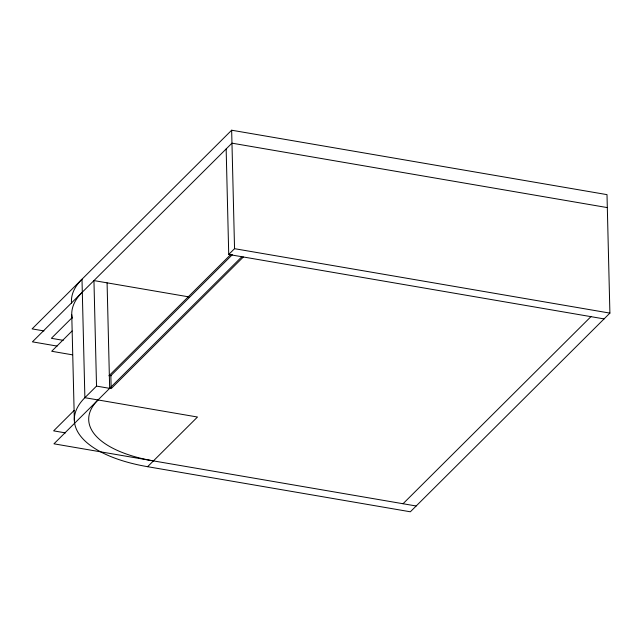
<?xml version="1.0" encoding="UTF-8"?>
<svg xmlns="http://www.w3.org/2000/svg" width="642" height="642" viewBox="0 0 642 642"><rect width="100%" height="100%" fill="white"/><g stroke="black" fill="none" stroke-linecap="round" stroke-linejoin="round"><path stroke-width="0.96" d="M71.535 303.185A123.192 53.23 -1.4 0 1 81.991 279.222L84.88 397.695A123.192 53.23 -1.4 0 0 147.604 466.694L410.35 511.786L609.9 313.111L607.003 194.638L231.65 130.214L32.1 328.889L43.953 330.927M72.458 317.325L51.376 338.31L63.205 340.34M72.064 330.983L51.689 351.27L72.402 354.825M188.925 296.893L93.949 280.586L96.525 386.099L84.88 397.695L197.487 417.019L147.604 466.694M604.082 318.905L228.729 254.473L234.547 248.679L231.65 130.214M74.199 410.39L53.639 430.862L65.468 432.893M108.947 375.795L230.911 254.36M232.388 254.641L110.849 375.658L111.138 387.616M241.865 256.728L53.952 443.823L416.168 505.992M243.366 256.985L111.162 388.611L96.525 386.099M403.032 503.737L590.945 316.65M607.324 207.599L231.971 143.166L32.413 341.849L57.114 346.086M234.547 248.679L609.9 313.111M109.349 375.401L111.315 375.739M226.153 148.96L228.729 254.473M107.086 282.841L109.662 388.354M71.76 314.749L74.344 420.261M153.422 460.892A108.819 47.018 -1.4 0 1 98.017 399.95M72.145 318.223A123.192 53.23 -1.4 0 1 82.304 292.182"/></g></svg>
